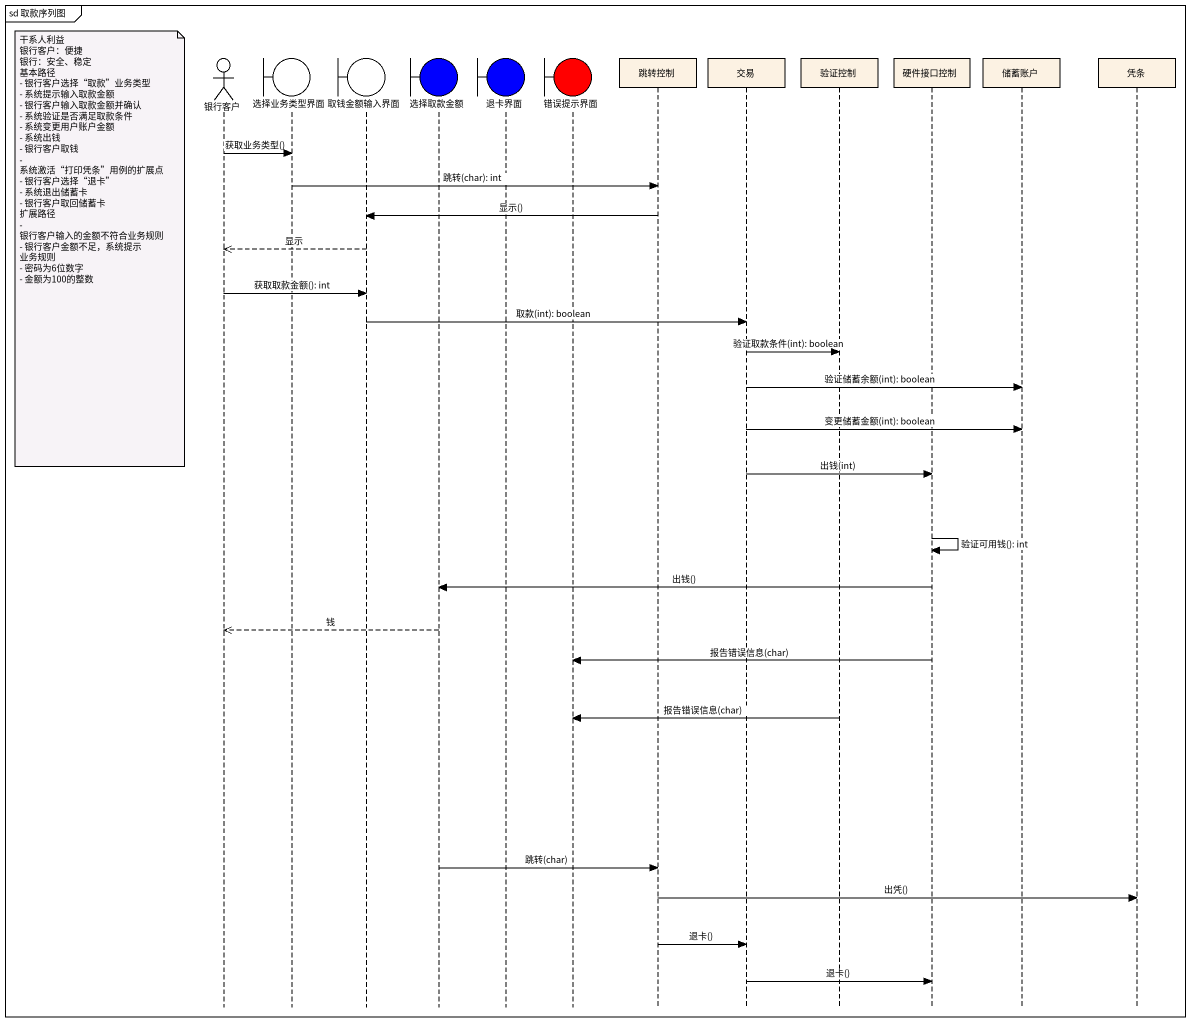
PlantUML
@startuml
mainframe sd 取款序列图
hide footbox
actor 银行客户
boundary 选择业务类型界面
boundary 取钱金额输入界面
boundary 选择取款金额 #0000FF
boundary 退卡界面 #0000FF
boundary 错误提示界面 #FF0000
participant 跳转控制
participant 交易
participant 验证控制
participant 硬件接口控制
participant 储蓄账户
participant 凭条

银行客户 -> 选择业务类型界面 : 获取业务类型()
选择业务类型界面 -> 跳转控制 : 跳转(char): int
跳转控制 -> 取钱金额输入界面 : 显示()
note left of 银行客户
  干系人利益
  银行客户：便捷
  银行：安全、稳定
  基本路径
  - 银行客户选择“取款”业务类型
  - 系统提示输入取款金额
  - 银行客户输入取款金额并确认
  - 系统验证是否满足取款条件
  - 系统变更用户账户金额
  - 系统出钱
  - 银行客户取钱
  - 系统激活“打印凭条”用例的扩展点
  - 银行客户选择“退卡”
  - 系统退出储蓄卡
  - 银行客户取回储蓄卡
  扩展路径
  - 银行客户输入的金额不符合业务规则
  - 银行客户金额不足，系统提示
  业务规则
  - 密码为6位数字
  - 金额为100的整数
end note
取钱金额输入界面 -->> 银行客户 : 显示
银行客户 -> 取钱金额输入界面 : 获取取款金额(): int
取钱金额输入界面 -> 交易 : 取款(int): boolean
交易 -> 验证控制 : 验证取款条件(int): boolean
交易 -> 储蓄账户 : 验证储蓄余额(int): boolean
交易 -> 储蓄账户 : 变更储蓄金额(int): boolean
交易 -> 硬件接口控制 : 出钱(int)
硬件接口控制 -> 硬件接口控制 : 验证可用钱(): int
硬件接口控制 -> 选择取款金额 : 出钱()
选择取款金额 -->> 银行客户 : 钱
硬件接口控制 -> 错误提示界面 : 报告错误信息(char)
验证控制 -> 错误提示界面 : 报告错误信息(char)
选择取款金额 -> 跳转控制 : 跳转(char)
跳转控制 -> 凭条 : 出凭()
跳转控制 -> 交易 : 退卡()
交易 -> 硬件接口控制 : 退卡()
@enduml
